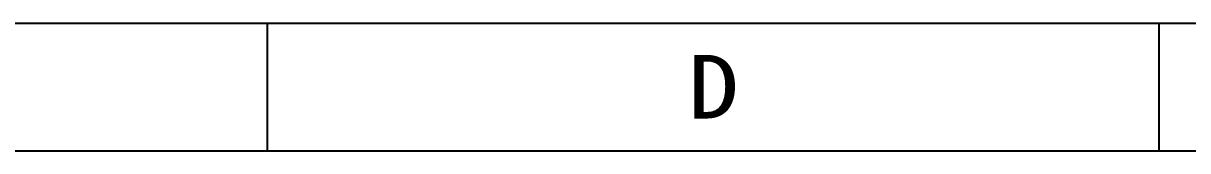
# Model space of a CAD drawing. Header units: millimetres. Extents: x -56 to 1013, y 0 to 900.
# Drawn here: x 474.8 to 639.4, y 882.2 to 900.2 of the extents above; entities that cross this region are included whole.
import ezdxf
from ezdxf.enums import TextEntityAlignment as Align

# ---------------------------------------------------------------- set-up
doc = ezdxf.new("R2010")
doc.units = ezdxf.units.MM
doc.header["$MEASUREMENT"] = 0
doc.layers.get('0').update_dxf_attribs({"linetype": 'CONTINUOUS'})
doc.styles.add('TEXTSTYLE_0', font='txt', dxfattribs={"width": 0.8})

# ---------------------------------------------------------------- blocks, each defined once
blk = doc.blocks.new('SUN_6HWZ35TKK40GSGJE8VEUYAXIAKM')
at = {"color": 7, "linetype": 'Continuous'}
for p, q in [((-594, 420), (0, 420)), ((-280, 410), (-280, 420)), ((-210, 410), (-210, 420)), ((-584, 410), (-10, 410))]:
    blk.add_line(p, q, dxfattribs=at)
at = {"color": 2, "style": 'TEXTSTYLE_0', "width": 0.792988}
blk.add_text('D', height=5, dxfattribs=at).set_placement((-246.986, 412.526), (-242.986, 412.526), align=Align.FIT)

msp = doc.modelspace()

# ---------------------------------------------------------------- block references
at = {"xscale": 1.8, "yscale": 1.8, "zscale": 1.8}
msp.add_blockref('SUN_6HWZ35TKK40GSGJE8VEUYAXIAKM', (1013.34, 144.22), dxfattribs=at)

doc.saveas('drawing.dxf')
